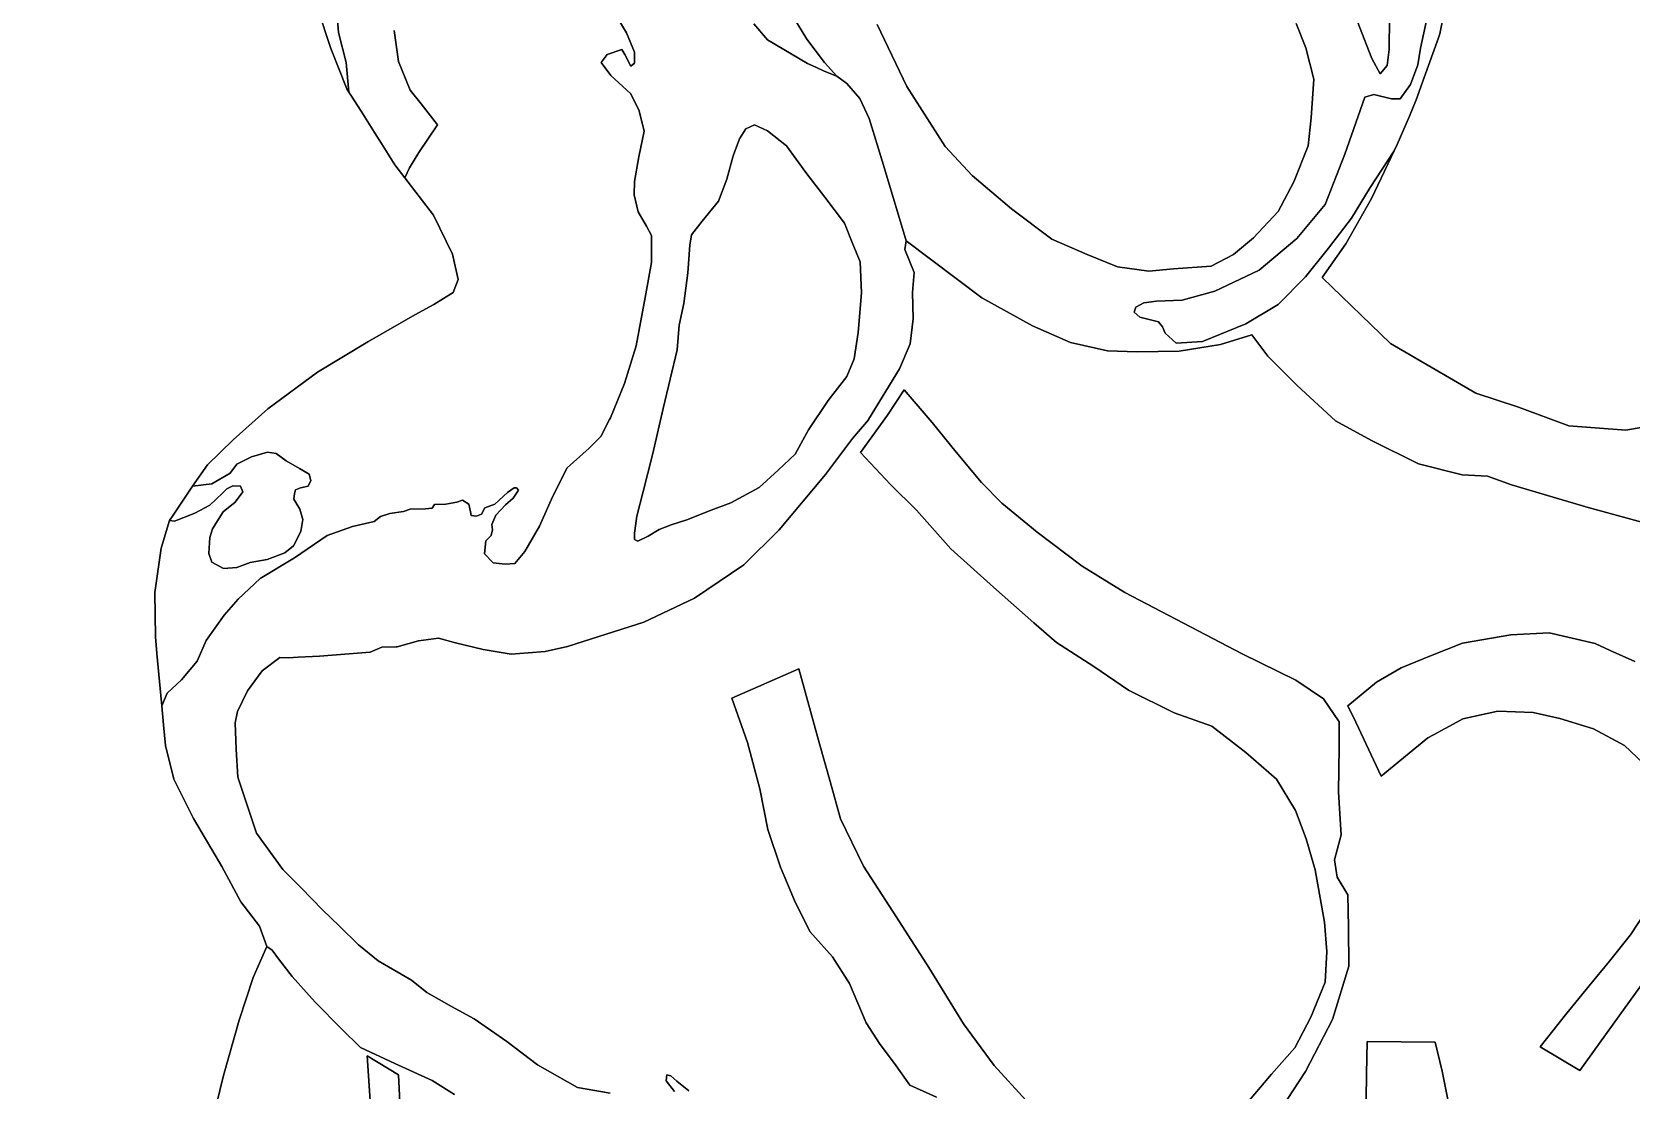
# Model space of a CAD drawing. Header units: inches. Extents: x 288635 to 1232953, y 676945 to 1655780.
# Drawn here: x 437266 to 458256, y 1172040 to 1185921 of the extents above; entities that cross this region are included whole.
import ezdxf

# ---------------------------------------------------------------- set-up
doc = ezdxf.new("R2010")
doc.units = ezdxf.units.IN
doc.header["$MEASUREMENT"] = 0
doc.layers.add('Images', color=7, linetype='Continuous')
picture_1 = doc.add_image_def('image8.jpg', size_in_pixel=(2583, 3985))

msp = doc.modelspace()

# ---------------------------------------------------------------- linework, layer by layer
at = {"color": 1}
for points in [[(454496.6874, 1186463.4881), (454842.1281, 1185574.4864), (454953.8883, 1185371.286), (455045.3285, 1185483.0462), (455070.7286, 1185691.3266), (455075.8086, 1186112.9674)], [(455075.8086, 1186112.9674), (455070.7286, 1185691.3266), (455045.3285, 1185483.0462), (454953.8883, 1185371.286), (454842.1281, 1185574.4864), (454496.6874, 1186463.4881)], [(441014.0194, 1186219.2464), (441186.5287, 1185702.42), (441396.0791, 1185175.369), (441424.1799, 1185130.9697), (441457.9169, 1185077.6653), (441582.3987, 1184880.984), (441757.4161, 1184603.4897), (441850.5888, 1184455.6221), (442024.7304, 1184178.417), (442155.9876, 1184007.7826), (442532.7314, 1183518.0156), (442780.3819, 1183003.6646), (442856.5821, 1182673.464), (442793.0819, 1182502.0136), (442539.0814, 1182343.2633), (442288.0443, 1182208.2197), (441671.7882, 1181856.992), (441011.3869, 1181455.6712), (440361.1456, 1180978.1503), (439903.9447, 1180571.7495), (439568.664, 1180241.5488), (439370.5436, 1179962.1482), (439118.9845, 1179582.6777), (439070.823, 1179510.0273), (438959.0628, 1179149.3466), (438877.7826, 1178565.1454), (438884.5259, 1177986.1606), (438902.5932, 1177765.697), (438956.1055, 1177214.1811), (438968.6331, 1177079.1048), (438991.5842, 1176831.6379), (439014.9429, 1176558.5414), (439126.7031, 1176116.5805), (439385.7837, 1175603.4995), (439726.1443, 1175024.3784), (439753.9346, 1174972.8401), (440005.5449, 1174506.2173), (440249.3854, 1174191.2567), (440345.9056, 1173922.0162), (440168.1052, 1173515.6153), (439985.2249, 1172956.8142), (439776.9444, 1172230.3728), (439639.7842, 1171656.3316)], [(441256.3789, 1186286.4095), (441286.8589, 1185915.5688), (441388.4591, 1185519.328), (441424.1799, 1185130.9697), (441396.0791, 1185175.369), (441186.5287, 1185702.42), (441014.0194, 1186219.2464)], [(442018.3804, 1185940.9688), (442074.2605, 1185534.568), (442226.6608, 1185158.6473), (442369.2227, 1184977.935), (442587.3415, 1184701.4463), (442338.421, 1184340.7656), (442216.5008, 1184137.5652), (442216.5008, 1184137.5652), (442155.9876, 1184007.7826), (442024.7304, 1184178.417), (441850.5888, 1184455.6221), (441757.4161, 1184603.4897), (441582.3987, 1184880.984), (441457.9169, 1185077.6653), (441424.1799, 1185130.9697), (441388.4591, 1185519.328), (441286.8589, 1185915.5688), (441256.3789, 1186286.4095)], [(447171.3128, 1186250.1277), (447430.3933, 1185828.4869), (447664.0738, 1185518.6063), (447826.6341, 1185340.8059), (447659.5114, 1185408.5587), (447551.032, 1185458.8296), (447439.9068, 1185509.1006), (446913.3849, 1185818.6637), (446733.4679, 1186027.6849)], [(458386.1567, 1179489.3148), (457680.0353, 1179680.6618), (457338.2629, 1179782.5031), (456674.1933, 1179980.3824), (456359.2326, 1180092.1426), (456029.032, 1180112.4627), (455454.9908, 1180254.703), (454840.3096, 1180559.5036), (454367.8686, 1180818.5841), (453864.9476, 1181280.865), (453478.8669, 1181666.9458), (453270.5864, 1181946.3463), (452855.8441, 1181820.3589), (452317.3631, 1181733.9987), (451763.642, 1181723.8387), (451377.5612, 1181739.0787), (450889.8802, 1181845.7589), (450392.0392, 1182064.1993), (449726.5579, 1182435.0401), (448735.9559, 1183181.8016), (448436.2353, 1184172.4036), (448248.2749, 1184787.0848), (448126.3547, 1185046.1653), (447953.6343, 1185244.2857), (447826.6341, 1185340.8059), (447664.0738, 1185518.6063), (447430.3933, 1185828.4869), (447171.3128, 1186250.1277)], [(444912.2843, 1186161.8819), (445064.6846, 1185907.8814), (445171.3648, 1185653.8809), (445171.3648, 1185511.6406), (445120.5647, 1185471.0005), (445044.3645, 1185623.4008), (445003.7245, 1185689.4409), (444810.6841, 1185623.4008), (444734.4839, 1185521.8006), (444861.4842, 1185349.0803), (445120.5647, 1185110.3198), (445232.3249, 1184886.7993), (445298.365, 1184617.5588), (445227.2449, 1184282.2781), (445171.3648, 1183957.1575), (445166.2848, 1183784.4371), (445217.0849, 1183560.9167), (445328.8451, 1183372.9563), (445394.8852, 1183251.0361), (445394.8852, 1182895.4353), (445308.5251, 1182438.2344), (445191.6848, 1181803.2332), (445039.2845, 1181310.4722), (444856.4042, 1180858.3513), (444844.0273, 1180834.5877), (444729.4039, 1180614.5108), (444577.0036, 1180462.1105), (444287.443, 1180203.03), (444099.4826, 1179832.1892), (443921.6823, 1179435.9484), (443732.5577, 1179102.9961), (443601.3241, 1178946.3624), (443474.3239, 1178937.8958), (443317.6902, 1178954.8291), (443203.39, 1179073.3627), (443220.3234, 1179242.6964), (443288.0569, 1179314.6632), (443304.9902, 1179390.3342), (443299.6985, 1179459.126), (443349.9695, 1179580.8345), (443479.6156, 1179718.4182), (443580.1574, 1179803.085), (443646.3034, 1179911.5644), (443619.845, 1179938.0228), (443590.7408, 1179940.6686), (443503.4281, 1179877.1685), (443336.7403, 1179723.7098), (443204.4484, 1179676.0847), (443164.7608, 1179596.7096), (443098.6148, 1179567.6054), (443027.1772, 1179578.1887), (443019.2397, 1179625.8138), (442998.0729, 1179726.3557), (442913.4061, 1179776.6266), (442839.3226, 1179750.1682), (442693.8015, 1179723.7098), (442548.2804, 1179721.064), (442513.8845, 1179673.4389), (442426.5718, 1179662.8555), (442228.1339, 1179660.2097), (442140.8212, 1179628.4596), (441960.9042, 1179602.0013), (441839.1956, 1179562.3137), (441754.5288, 1179498.8136), (441470.3657, 1179431.2565), (441135.9317, 1179312.7229), (440708.3642, 1179020.6223), (440259.63, 1178749.6884), (439971.7627, 1178478.7546), (439785.4957, 1178271.3208), (439548.4285, 1177936.8868), (439434.1283, 1177665.9529), (439226.6946, 1177420.4191), (439040.4275, 1177246.8521), (438968.6331, 1177079.1048), (438956.1055, 1177214.1811), (438902.5932, 1177765.697), (438884.5259, 1177986.1606), (438877.7826, 1178565.1454), (438959.0628, 1179149.3466), (439070.823, 1179510.0273), (439136.4724, 1179503.9874), (439403.7021, 1179609.8209), (439596.8483, 1179713.0086), (439766.182, 1179869.1131), (439821.7446, 1179927.3216), (439898.4739, 1179967.0091), (439999.0158, 1179961.7175), (440030.7658, 1179887.634), (439930.224, 1179752.6962), (439774.1195, 1179623.0501), (439633.89, 1179403.4455), (439596.8483, 1179287.0286), (439583.6191, 1179080.6532), (439623.3067, 1178964.2363), (439779.4112, 1178882.2153), (439951.3907, 1178895.4445), (440128.6619, 1178961.5905), (440350.9123, 1179001.278), (440581.1003, 1179088.5907), (440694.8713, 1179178.5492), (440792.7673, 1179366.4038), (440819.2257, 1179525.1541), (440779.5382, 1179660.0919), (440700.163, 1179789.738), (440708.1005, 1179866.4673), (440723.9755, 1179914.0924), (440790.1215, 1179937.9049), (440890.6634, 1179961.7175), (440922.4134, 1180035.8009), (440903.8926, 1180120.4678), (440776.8923, 1180191.9054), (440602.267, 1180292.4473), (440467.3292, 1180390.3433), (440353.5581, 1180406.2183), (440144.5369, 1180348.0099), (439950.7369, 1180251.3941), (439866.7238, 1180133.697), (439625.9525, 1179990.8217), (439370.5436, 1179962.1482), (439568.664, 1180241.5488), (439903.9447, 1180571.7495), (440361.1456, 1180978.1503), (441011.3869, 1181455.6712), (441671.7882, 1181856.992), (442288.0443, 1182208.2197), (442539.0814, 1182343.2633), (442793.0819, 1182502.0136), (442856.5821, 1182673.464), (442780.3819, 1183003.6646), (442532.7314, 1183518.0156), (442155.9876, 1184007.7826), (442216.5008, 1184137.5652), (442338.421, 1184340.7656), (442587.3415, 1184701.4463), (442369.2227, 1184977.935), (442226.6608, 1185158.6473), (442074.2605, 1185534.568), (442018.3804, 1185940.9688)], [(448353.2618, 1186017.9289), (448744.9888, 1185203.6563), (449247.3436, 1184417.7257), (449597.8643, 1184036.725), (450116.0253, 1183599.8441), (450644.3464, 1183203.6033), (451106.6273, 1183000.4029), (451507.9481, 1182837.8426), (451919.4289, 1182781.9624), (452239.4696, 1182812.4425), (452737.3106, 1182848.0026), (453026.8712, 1183000.4029), (453291.0317, 1183218.8433), (453616.1523, 1183564.284), (453819.3527, 1183955.4448), (454007.3131, 1184427.8857), (454047.9532, 1184793.6465), (454083.5133, 1185301.6475), (453976.8331, 1185713.1283), (453849.8328, 1186033.1689)], [(453849.8328, 1186033.1689), (453976.8331, 1185713.1283), (454083.5133, 1185301.6475), (454047.9532, 1184793.6465), (454007.3131, 1184427.8857), (453819.3527, 1183955.4448), (453616.1523, 1183564.284), (453291.0317, 1183218.8433), (453026.8712, 1183000.4029), (452737.3106, 1182848.0026), (452239.4696, 1182812.4425), (451919.4289, 1182781.9624), (451507.9481, 1182837.8426), (451106.6273, 1183000.4029), (450644.3464, 1183203.6033), (450116.0253, 1183599.8441), (449597.8643, 1184036.725), (449247.3436, 1184417.7257), (448744.9888, 1185203.6563), (448353.2618, 1186017.9289)], [(455794.0213, 1186174.9125), (455736.2099, 1185894.527), (455718.2937, 1185844.5967), (455531.1076, 1185322.9305), (455531.1076, 1185322.9305), (455426.3293, 1185030.9253), (455335.6974, 1184818.2179), (455335.6955, 1184818.2134), (455177.4088, 1184446.7241), (455136.1159, 1184360.4405), (454821.8289, 1183881.7444), (454578.4117, 1183479.577), (454276.7861, 1183082.7012), (453975.1605, 1182706.9921), (453615.3265, 1182347.158), (453191.9923, 1182093.1575), (452620.4911, 1181860.3237), (452276.5321, 1181839.157), (452133.6568, 1181971.4489), (452096.6151, 1182050.8241), (452043.6983, 1182119.6159), (451800.2812, 1182177.8243), (451726.1977, 1182246.6162), (451747.3644, 1182310.1163), (451853.1979, 1182368.3247), (452017.2399, 1182389.4914), (452355.9073, 1182400.0748), (452784.5331, 1182521.7834), (453366.6176, 1182796.9506), (453858.7436, 1183209.7014), (454229.161, 1183659.494), (454488.4532, 1184315.662), (454753.0371, 1185067.0801), (454870.8651, 1185098.8302), (455099.4655, 1185043.7967), (455213.7658, 1185043.7967), (455349.2327, 1185230.0638), (455446.5996, 1185488.2976), (455480.4663, 1185708.4314), (455569.3665, 1186110.5989)], [(455569.3665, 1186110.5989), (455480.4663, 1185708.4314), (455446.5996, 1185488.2976), (455349.2327, 1185230.0638), (455213.7658, 1185043.7967), (455099.4655, 1185043.7967), (454870.8651, 1185098.8302), (454753.0371, 1185067.0801), (454488.4532, 1184315.662), (454229.161, 1183659.494), (453858.7436, 1183209.7014), (453366.6176, 1182796.9506), (452784.5331, 1182521.7834), (452355.9073, 1182400.0748), (452017.2399, 1182389.4914), (451853.1979, 1182368.3247), (451747.3644, 1182310.1163), (451726.1977, 1182246.6162), (451800.2812, 1182177.8243), (452043.6983, 1182119.6159), (452096.6151, 1182050.8241), (452133.6568, 1181971.4489), (452276.5321, 1181839.157), (452620.4911, 1181860.3237), (453191.9923, 1182093.1575), (453615.3265, 1182347.158), (453975.1605, 1182706.9921), (454276.7861, 1183082.7012), (454578.4117, 1183479.577), (454821.8289, 1183881.7444), (455136.1159, 1184360.4405), (454837.0481, 1183735.5227), (454501.7674, 1183141.1615), (454190.0683, 1182698.1878), (455086.4784, 1181835.4328), (456209.1607, 1181180.1115), (456767.9618, 1180997.2311), (457428.3631, 1180753.3906), (458175.1246, 1180697.5105), (458474.8452, 1180748.3106)], [(458474.8452, 1180748.3106), (458175.1246, 1180697.5105), (457428.3631, 1180753.3906), (456767.9618, 1180997.2311), (456209.1607, 1181180.1115), (455086.4784, 1181835.4328), (454190.0683, 1182698.1878), (454501.7674, 1183141.1615), (454837.0481, 1183735.5227), (455136.1159, 1184360.4405), (455177.4088, 1184446.7241), (455335.6955, 1184818.2134), (455335.6974, 1184818.2179), (455426.3293, 1185030.9253), (455531.1076, 1185322.9305), (455718.2937, 1185844.5967), (455736.2099, 1185894.527), (455794.0213, 1186174.9125)], [(444848.5725, 1171997.5083), (444421.005, 1172073.7084), (443896.0706, 1172370.0423), (443493.9031, 1172674.843), (443066.3356, 1172971.1769), (442770.0017, 1173136.2772), (442444.0343, 1173318.3109), (442245.0673, 1173479.1779), (441809.0331, 1173733.1784), (441550.7992, 1173944.8455), (441301.032, 1174190.3793), (441076.6649, 1174402.0464), (440797.2644, 1174689.9137), (440555.9639, 1174931.2141), (440213.0632, 1175409.5818), (440073.3629, 1175815.9826), (439967.5294, 1176141.9499), (439942.1293, 1176510.2506), (439929.4293, 1176857.3847), (439963.296, 1177005.5516), (440094.5296, 1177276.4855), (440285.03, 1177538.9527), (440517.8638, 1177712.5197), (440636.3974, 1177708.2864), (440759.1643, 1177716.753), (441038.5649, 1177733.6864), (441703.1995, 1177784.4865), (441855.5998, 1177847.9866), (442042.9153, 1177853.1617), (442055.8469, 1177853.5189), (442335.555, 1177934.5938), (442598.0221, 1177968.4605), (442822.3893, 1177904.9604), (443186.4567, 1177820.2935), (443550.524, 1177756.7934), (443999.2583, 1177790.6601), (444291.3589, 1177858.3936), (444704.0039, 1177988.1455), (445293.285, 1178176.1059), (445958.7664, 1178491.0665), (446603.9277, 1178927.9474), (447066.2086, 1179390.2283), (447675.8098, 1180116.6698), (448031.4105, 1180589.1107), (448239.6909, 1180832.9512), (448240.6827, 1180834.5877), (448646.0917, 1181503.5126), (448788.332, 1181828.6332), (448823.8921, 1182158.8339), (448818.8121, 1182504.2746), (448839.1321, 1182763.3551), (448717.2119, 1183068.1557), (448735.9559, 1183181.8016), (449726.5579, 1182435.0401), (450392.0392, 1182064.1993), (450889.8802, 1181845.7589), (451377.5612, 1181739.0787), (451763.642, 1181723.8387), (452317.3631, 1181733.9987), (452855.8441, 1181820.3589), (453270.5864, 1181946.3463), (453478.8669, 1181666.9458), (453864.9476, 1181280.865), (454367.8686, 1180818.5841), (454840.3096, 1180559.5036), (455454.9908, 1180254.703), (456029.032, 1180112.4627), (456359.2326, 1180092.1426), (456674.1933, 1179980.3824), (457338.2629, 1179782.5031), (457680.0353, 1179680.6618), (458386.1567, 1179489.3148)], [(453166.0157, 1171819.4763), (453526.6965, 1172246.1972), (453831.4971, 1172591.6379), (454044.8575, 1172992.9587), (454232.8179, 1173455.2396), (454253.1379, 1173856.5604), (454222.6578, 1174242.6412), (454100.7376, 1174928.4426), (453983.8974, 1175334.8434), (453841.6571, 1175705.6841), (453592.7366, 1176117.1649), (453191.4158, 1176467.6856), (452744.3749, 1176813.1263), (452251.6139, 1176985.8467), (451652.1727, 1177285.5673), (451194.9718, 1177595.4479), (450707.2908, 1177910.4085), (450407.5702, 1178169.489), (449879.2492, 1178636.85), (449320.448, 1179139.771), (448868.3271, 1179647.772), (448527.9665, 1179983.0527), (448136.8057, 1180404.6935), (448487.3264, 1180892.3745), (448705.7668, 1181227.6552), (449076.6076, 1180795.8543), (449391.5682, 1180409.7735), (449721.7688, 1180008.4527), (449991.0094, 1179739.2122), (450453.2903, 1179358.2114), (451042.5715, 1178911.1705), (451601.3726, 1178565.7298), (453140.6157, 1177763.0882), (453846.7371, 1177417.6475), (454207.4178, 1177173.8071), (454415.6982, 1176869.0064), (454415.6982, 1176538.8058), (454405.5382, 1175949.5246), (454423.6549, 1175662.2457), (454441.0983, 1175385.6435), (454354.7381, 1175060.5228), (454390.2982, 1174831.9224), (454527.4585, 1174598.2419), (454537.6185, 1174176.6011), (454542.6985, 1173663.52), (454329.3381, 1172962.4786), (453973.7374, 1172281.7573), (453648.6167, 1171788.9963)], [(453648.6167, 1171788.9963), (453973.7374, 1172281.7573), (454329.3381, 1172962.4786), (454542.6985, 1173663.52), (454537.6185, 1174176.6011), (454527.4585, 1174598.2419), (454390.2982, 1174831.9224), (454354.7381, 1175060.5228), (454441.0983, 1175385.6435), (454423.6549, 1175662.2457), (454405.5382, 1175949.5246), (454415.6982, 1176538.8058), (454415.6982, 1176869.0064), (454207.4178, 1177173.8071), (453846.7371, 1177417.6475), (453140.6157, 1177763.0882), (451601.3726, 1178565.7298), (451042.5715, 1178911.1705), (450453.2903, 1179358.2114), (449991.0094, 1179739.2122), (449721.7688, 1180008.4527), (449391.5682, 1180409.7735), (449076.6076, 1180795.8543), (448705.7668, 1181227.6552), (448487.3264, 1180892.3745), (448136.8057, 1180404.6935), (448527.9665, 1179983.0527), (448868.3271, 1179647.772), (449320.448, 1179139.771), (449879.2492, 1178636.85), (450407.5702, 1178169.489), (450707.2908, 1177910.4085), (451194.9718, 1177595.4479), (451652.1727, 1177285.5673), (452251.6139, 1176985.8467), (452744.3749, 1176813.1263), (453191.4158, 1176467.6856), (453592.7366, 1176117.1649), (453841.6571, 1175705.6841), (453983.8974, 1175334.8434), (454100.7376, 1174928.4426), (454222.6578, 1174242.6412), (454253.1379, 1173856.5604), (454232.8179, 1173455.2396), (454044.8575, 1172992.9587), (453831.4971, 1172591.6379), (453526.6965, 1172246.1972), (453166.0157, 1171819.4763)], [(458487.4559, 1176247.6357), (458157.2553, 1176557.5163), (457750.8544, 1176775.9567), (457465.7429, 1176864.4396), (457308.8936, 1176913.117), (456958.3729, 1176994.3972), (456496.0919, 1177009.6372), (456038.891, 1176908.037), (455957.9244, 1176864.4396), (455651.1198, 1176699.2371), (455576.6101, 1176659.1165), (454967.0089, 1176156.1955), (454632.3441, 1176864.4396), (454530.128, 1177080.7574), (454906.0488, 1177390.638), (455226.0894, 1177578.5984), (455612.1702, 1177736.0787), (456033.811, 1177903.719), (456668.8123, 1178010.3992), (457171.7333, 1178035.7993), (457771.1745, 1177898.639), (457971.6565, 1177807.1569), (458294.4155, 1177659.8785)], [(458294.4155, 1177659.8785), (457971.6565, 1177807.1569), (457771.1745, 1177898.639), (457171.7333, 1178035.7993), (456668.8123, 1178010.3992), (456033.811, 1177903.719), (455612.1702, 1177736.0787), (455226.0894, 1177578.5984), (454906.0488, 1177390.638), (454530.128, 1177080.7574), (454632.3441, 1176864.4396), (454632.3441, 1176864.4396), (454967.0089, 1176156.1955), (455576.6101, 1176659.1165), (455651.1198, 1176699.2371), (455957.9244, 1176864.4396), (456038.891, 1176908.037), (456496.0919, 1177009.6372), (456958.3729, 1176994.3972), (457308.8936, 1176913.117), (457465.7429, 1176864.4396), (457750.8544, 1176775.9567), (458157.2553, 1176557.5163), (458487.4559, 1176247.6357)], [(449132.4877, 1171946.4766), (448781.967, 1172103.9569), (448604.1666, 1172357.9574), (448385.7262, 1172647.518), (448207.9258, 1172921.8386), (447989.4854, 1173434.9196), (447765.9649, 1173785.4403), (447471.3243, 1174120.7209), (447268.1239, 1174527.1218), (447085.2436, 1174964.0026), (446917.6032, 1175456.7636), (446816.003, 1175990.1647), (446653.4427, 1176599.7659), (446445.1623, 1177178.8871), (447324.0041, 1177564.9678), (447598.8293, 1176580.1774), (447736.553, 1176086.6675), (447872.6451, 1175599.0039), (448172.3657, 1174974.1627), (448609.2466, 1174308.6813), (449030.8875, 1173648.28), (449488.0884, 1172906.5985), (449889.4092, 1172363.0374), (450305.97, 1171905.8365)], [(450305.97, 1171905.8365), (449889.4092, 1172363.0374), (449488.0884, 1172906.5985), (449030.8875, 1173648.28), (448609.2466, 1174308.6813), (448172.3657, 1174974.1627), (447872.6451, 1175599.0039), (447736.553, 1176086.6675), (447598.8293, 1176580.1774), (447324.0041, 1177564.9678), (446445.1623, 1177178.8871), (446653.4427, 1176599.7659), (446816.003, 1175990.1647), (446917.6032, 1175456.7636), (447085.2436, 1174964.0026), (447268.1239, 1174527.1218), (447471.3243, 1174120.7209), (447765.9649, 1173785.4403), (447989.4854, 1173434.9196), (448207.9258, 1172921.8386), (448385.7262, 1172647.518), (448604.1666, 1172357.9574), (448781.967, 1172103.9569), (449132.4877, 1171946.4766)], [(458494.6526, 1173577.6118), (458088.2646, 1173012.2024), (457573.0541, 1172295.3878), (457049.813, 1172605.2684), (457385.0937, 1173026.9092), (457694.9743, 1173407.91), (457959.1349, 1173727.9506), (458238.5354, 1174073.3913), (458446.8158, 1174393.432)], [(458446.8158, 1174393.432), (458238.5354, 1174073.3913), (457959.1349, 1173727.9506), (457694.9743, 1173407.91), (457385.0937, 1173026.9092), (457049.813, 1172605.2684), (457573.0541, 1172295.3878), (458088.2646, 1173012.2024), (458494.6526, 1173577.6118)], [(439639.7842, 1171656.3316), (439776.9444, 1172230.3728), (439985.2249, 1172956.8142), (440168.1052, 1173515.6153), (440345.9056, 1173922.0162), (440416.2636, 1173872.8787), (440500.9304, 1173758.5785), (440678.7308, 1173529.978), (440979.2981, 1173191.3107), (441326.4321, 1172844.1766), (441576.1993, 1172598.6428), (441576.1993, 1172598.6428), (442024.9335, 1172386.9757), (442516.0011, 1172162.6086), (442808.1017, 1171980.5749)], [(454766.2189, 1171590.8759), (454771.2989, 1172246.1972), (454781.459, 1172677.9981), (455675.5408, 1172667.838), (455766.9809, 1172286.8373), (455848.2611, 1171870.2764)], [(455848.2611, 1171870.2764), (455766.9809, 1172286.8373), (455675.5408, 1172667.838), (454781.459, 1172677.9981), (454771.2989, 1172246.1972), (454766.2189, 1171590.8759)], [(445881.5079, 1172027.1417), (445727.5201, 1172155.7294), (445648.1449, 1172224.5212), (445595.2281, 1172240.3963), (445587.2906, 1172161.0211), (445695.77, 1172020.7917)]]:
    msp.add_lwpolyline(points, dxfattribs=at)
at = {"color": 1, "ltscale": 3}
for points in [[(442808.1017, 1171980.5749), (442516.0011, 1172162.6086), (442024.9335, 1172386.9757), (441576.1993, 1172598.6428), (441326.4321, 1172844.1766), (440979.2981, 1173191.3107), (440678.7308, 1173529.978), (440500.9304, 1173758.5785), (440416.2636, 1173872.8787), (440345.9056, 1173922.0162), (440249.3854, 1174191.2567), (440005.5449, 1174506.2173), (439753.9346, 1174972.8401), (439726.1443, 1175024.3784), (439385.7837, 1175603.4995), (439126.7031, 1176116.5805), (439014.9429, 1176558.5414), (438991.5842, 1176831.6379), (438968.6331, 1177079.1048), (439040.4275, 1177246.8521), (439226.6946, 1177420.4191), (439434.1283, 1177665.9529), (439548.4285, 1177936.8868), (439785.4957, 1178271.3208), (439971.7627, 1178478.7546), (440259.63, 1178749.6884), (440708.3642, 1179020.6223), (441135.9317, 1179312.7229), (441470.3657, 1179431.2565), (441754.5288, 1179498.8136), (441839.1956, 1179562.3137), (441960.9042, 1179602.0013), (442140.8212, 1179628.4596), (442228.1339, 1179660.2097), (442426.5718, 1179662.8555), (442513.8845, 1179673.4389), (442548.2804, 1179721.064), (442693.8015, 1179723.7098), (442839.3226, 1179750.1682), (442913.4061, 1179776.6266), (442998.0729, 1179726.3557), (443019.2397, 1179625.8138), (443027.1772, 1179578.1887), (443098.6148, 1179567.6054), (443164.7608, 1179596.7096), (443204.4484, 1179676.0847), (443336.7403, 1179723.7098), (443503.4281, 1179877.1685), (443590.7408, 1179940.6686), (443619.845, 1179938.0228), (443646.3034, 1179911.5644), (443580.1574, 1179803.085), (443479.6156, 1179718.4182), (443349.9695, 1179580.8345), (443299.6985, 1179459.126), (443304.9902, 1179390.3342), (443288.0569, 1179314.6632), (443220.3234, 1179242.6964), (443203.39, 1179073.3627), (443317.6902, 1178954.8291), (443474.3239, 1178937.8958), (443601.3241, 1178946.3624), (443732.5577, 1179102.9961), (443921.6823, 1179435.9484), (444099.4826, 1179832.1892), (444287.443, 1180203.03), (444577.0036, 1180462.1105), (444729.4039, 1180614.5108), (444844.0273, 1180834.5877), (444856.4042, 1180858.3513), (445039.2845, 1181310.4722), (445191.6848, 1181803.2332), (445308.5251, 1182438.2344), (445394.8852, 1182895.4353), (445394.8852, 1183251.0361), (445328.8451, 1183372.9563), (445217.0849, 1183560.9167), (445166.2848, 1183784.4371), (445171.3648, 1183957.1575), (445227.2449, 1184282.2781), (445298.365, 1184617.5588), (445232.3249, 1184886.7993), (445120.5647, 1185110.3198), (444861.4842, 1185349.0803), (444734.4839, 1185521.8006), (444810.6841, 1185623.4008), (445003.7245, 1185689.4409), (445044.3645, 1185623.4008), (445120.5647, 1185471.0005), (445171.3648, 1185511.6406), (445171.3648, 1185653.8809), (445064.6846, 1185907.8814), (444912.2843, 1186161.8819)], [(446733.4679, 1186027.6849), (446913.3849, 1185818.6637), (447439.9068, 1185509.1006), (447551.032, 1185458.8296), (447659.5114, 1185408.5587), (447826.6341, 1185340.8059), (447953.6343, 1185244.2857), (448126.3547, 1185046.1653), (448248.2749, 1184787.0848), (448436.2353, 1184172.4036), (448735.9559, 1183181.8016), (448717.2119, 1183068.1557), (448839.1321, 1182763.3551), (448818.8121, 1182504.2746), (448823.8921, 1182158.8339), (448788.332, 1181828.6332), (448646.0917, 1181503.5126), (448240.6827, 1180834.5877), (448239.6909, 1180832.9512), (448031.4105, 1180589.1107), (447675.8098, 1180116.6698), (447066.2086, 1179390.2283), (446603.9277, 1178927.9474), (445958.7664, 1178491.0665), (445293.285, 1178176.1059), (444704.0039, 1177988.1455), (444291.3589, 1177858.3936), (443999.2583, 1177790.6601), (443550.524, 1177756.7934), (443186.4567, 1177820.2935), (442822.3893, 1177904.9604), (442598.0221, 1177968.4605), (442335.555, 1177934.5938), (442055.8469, 1177853.5189), (442042.9153, 1177853.1617), (441855.5998, 1177847.9866), (441703.1995, 1177784.4865), (441038.5649, 1177733.6864), (440759.1643, 1177716.753), (440636.3974, 1177708.2864), (440517.8638, 1177712.5197), (440285.03, 1177538.9527), (440094.5296, 1177276.4855), (439963.296, 1177005.5516), (439929.4293, 1176857.3847), (439942.1293, 1176510.2506), (439967.5294, 1176141.9499), (440073.3629, 1175815.9826), (440213.0632, 1175409.5818), (440555.9639, 1174931.2141), (440797.2644, 1174689.9137), (441076.6649, 1174402.0464), (441301.032, 1174190.3793), (441550.7992, 1173944.8455), (441809.0331, 1173733.1784), (442245.0673, 1173479.1779), (442444.0343, 1173318.3109), (442770.0017, 1173136.2772), (443066.3356, 1172971.1769), (443493.9031, 1172674.843), (443896.0706, 1172370.0423), (444421.005, 1172073.7084), (444848.5725, 1171997.5083)], [(445695.77, 1172020.7917), (445587.2906, 1172161.0211), (445595.2281, 1172240.3963), (445648.1449, 1172224.5212), (445727.5201, 1172155.7294), (445881.5079, 1172027.1417)]]:
    msp.add_lwpolyline(points, dxfattribs=at)
at = {"color": 1}
for points in [[(445169.1696, 1179262.7134), (445215.7364, 1179241.5466), (445351.2033, 1179305.0468), (445491.7856, 1179392.3594), (445650.5359, 1179455.8596), (445856.9113, 1179519.3597), (446174.4119, 1179646.36), (446433.7041, 1179741.6101), (446804.1215, 1179942.6939), (447052.8304, 1180170.236), (447275.8922, 1180383.9139), (447453.6925, 1180698.8746), (447712.7731, 1181084.9553), (447956.6136, 1181399.916), (448053.1337, 1181633.5964), (448103.9338, 1181979.0371), (448149.6539, 1182497.1982), (448129.3339, 1182903.599), (448027.7337, 1183157.5995), (447926.1335, 1183411.6), (447667.053, 1183751.9607), (447418.1325, 1184077.0813), (447164.132, 1184427.602), (446915.2115, 1184625.7224), (446742.4911, 1184701.9226), (446630.7309, 1184651.1225), (446549.4507, 1184519.0422), (446463.0906, 1184295.5218), (446381.8104, 1183990.7211), (446270.0502, 1183701.1606), (446056.6898, 1183437), (445919.5295, 1183259.1997), (445894.1294, 1183122.0394), (445868.7294, 1182761.3587), (445817.9293, 1182360.0379), (445756.9692, 1182075.5573), (445729.911, 1181752.4475), (445544.7023, 1180979.8626), (445407.1187, 1180371.3197), (445285.4102, 1179889.7771), (445200.7433, 1179566.9848), (445169.1696, 1179343.1468), (445169.1696, 1179262.7134)], [(445351.2033, 1179305.0468), (445215.7364, 1179241.5466), (445169.1696, 1179262.7134), (445169.1696, 1179343.1468), (445200.7433, 1179566.9848), (445285.4102, 1179889.7771), (445407.1187, 1180371.3197), (445544.7023, 1180979.8626), (445729.911, 1181752.4475), (445756.9692, 1182075.5573), (445817.9293, 1182360.0379), (445868.7294, 1182761.3587), (445894.1294, 1183122.0394), (445919.5295, 1183259.1997), (446056.6898, 1183437), (446270.0502, 1183701.1606), (446381.8104, 1183990.7211), (446463.0906, 1184295.5218), (446549.4507, 1184519.0422), (446630.7309, 1184651.1225), (446742.4911, 1184701.9226), (446915.2115, 1184625.7224), (447164.132, 1184427.602), (447418.1325, 1184077.0813), (447667.053, 1183751.9607), (447926.1335, 1183411.6), (448027.7337, 1183157.5995), (448129.3339, 1182903.599), (448149.6539, 1182497.1982), (448103.9338, 1181979.0371), (448053.1337, 1181633.5964), (447956.6136, 1181399.916), (447712.7731, 1181084.9553), (447453.6925, 1180698.8746), (447275.8922, 1180383.9139), (447052.8304, 1180170.236), (446804.1215, 1179942.6939), (446433.7041, 1179741.6101), (446174.4119, 1179646.36), (445856.9113, 1179519.3597), (445650.5359, 1179455.8596), (445491.7856, 1179392.3594), (445351.2033, 1179305.0468)], [(440922.4134, 1180035.8009), (440890.6634, 1179961.7175), (440790.1215, 1179937.9049), (440723.9755, 1179914.0924), (440708.1005, 1179866.4673), (440700.163, 1179789.738), (440779.5382, 1179660.0919), (440819.2257, 1179525.1541), (440792.7673, 1179366.4038), (440694.8713, 1179178.5492), (440581.1003, 1179088.5907), (440350.9123, 1179001.278), (440128.6619, 1178961.5905), (439951.3907, 1178895.4445), (439779.4112, 1178882.2153), (439623.3067, 1178964.2363), (439583.6191, 1179080.6532), (439596.8483, 1179287.0286), (439633.89, 1179403.4455), (439774.1195, 1179623.0501), (439930.224, 1179752.6962), (440030.7658, 1179887.634), (439999.0158, 1179961.7175), (439898.4739, 1179967.0091), (439821.7446, 1179927.3216), (439766.182, 1179869.1131), (439596.8483, 1179713.0086), (439403.7021, 1179609.8209), (439136.4724, 1179503.9874), (439070.823, 1179510.0273), (439118.9845, 1179582.6777), (439370.5436, 1179962.1482), (439625.9525, 1179990.8217), (439866.7238, 1180133.697), (439950.7369, 1180251.3941), (440144.5369, 1180348.0099), (440353.5581, 1180406.2183), (440467.3292, 1180390.3433), (440602.267, 1180292.4473), (440776.8923, 1180191.9054), (440903.8926, 1180120.4678), (440922.4134, 1180035.8009)], [(442073.3769, 1172236.5332), (442191.7668, 1169829.2711), (441835.2514, 1169934.9053), (441664.2139, 1172487.3105), (442073.3769, 1172236.5332)], [(441835.2514, 1169934.9053), (442191.7668, 1169829.2711), (442073.3769, 1172236.5332), (441664.2139, 1172487.3105), (441835.2514, 1169934.9053)]]:
    msp.add_lwpolyline(points, close=True, dxfattribs=at)

# ---------------------------------------------------------------- pictures from other files: only their frames are drawn
at = {"layer": 'Images'}
image = msp.add_image(picture_1, insert=(427108.5363, 1154462.5647), size_in_units=(43232.8973, 66698.8369), rotation=-4.99958309, dxfattribs=at)
image.dxf.flags = 7

doc.saveas('drawing.dxf')
